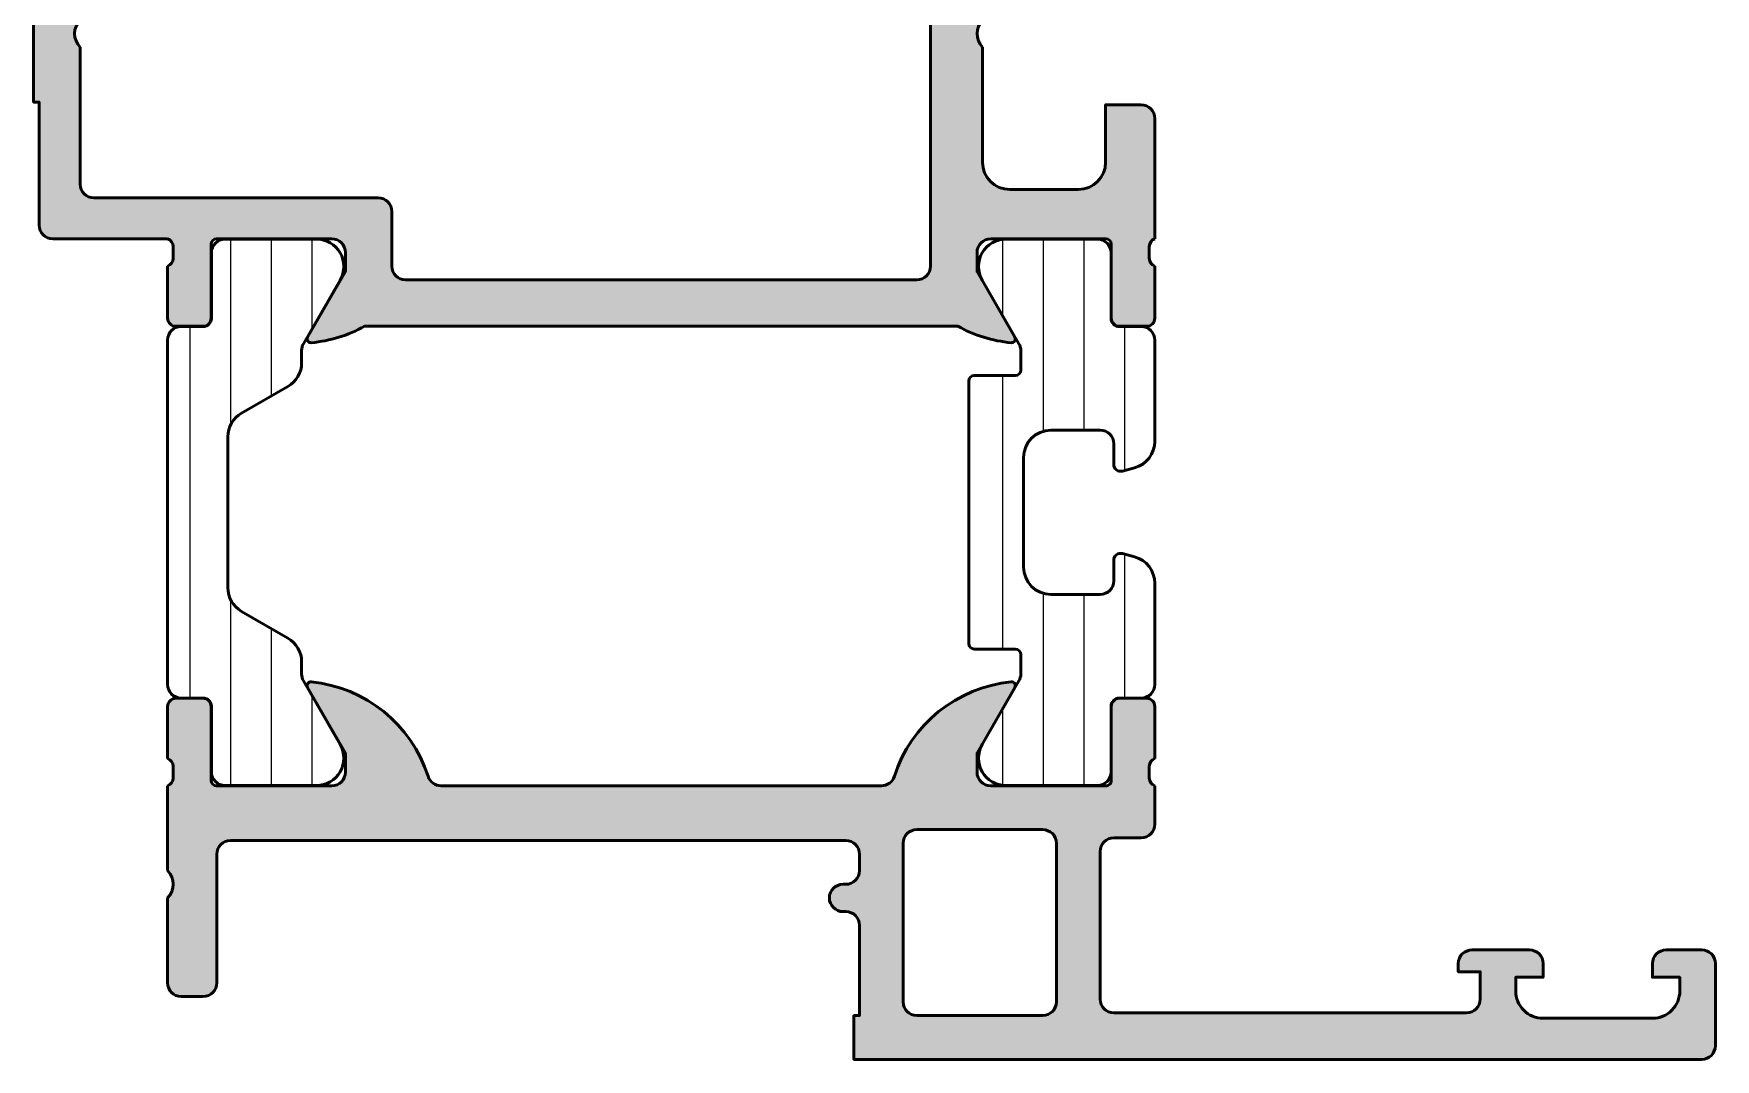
# Model space of a CAD drawing. Extents: x -29.5 to 32, y 0 to 75.
# Drawn here: x -29.5 to 32, y 0 to 37.5 of the extents above; entities that cross this region are included whole.
import ezdxf

# ---------------------------------------------------------------- set-up
doc = ezdxf.new("R2010")
doc.units = 0
for name, color, linetype, lineweight in [('0S-Alu contour', 7, 'Continuous', 50), ('0S-Alu hatch', 252, 'Continuous', 25), ('0S-Plastic contour', 254, 'Continuous', 50), ('0S-Plastic hatch', 253, 'Continuous', 25)]:
    doc.layers.add(name, color=color, linetype=linetype, lineweight=lineweight)
pattern_1 = [(90, (0, 0), (-1.4859, 0), [])]

# ---------------------------------------------------------------- blocks, each defined once
blk = doc.blocks.new('479980__D84203C2_9D74_4D41_885A_A0B6818175C4_')
at = {"layer": '0S-Alu hatch'}
h = blk.add_hatch(color=256, dxfattribs=at)
edge = h.paths.add_edge_path()
edge.add_ellipse((11, 44.50000000000001), major_axis=(-0.5, 0), ratio=1, start_angle=180, end_angle=269.9999999999992, ccw=False)
edge.add_line((11.50000000000001, 44.50000000000001), (11.50000000000001, 40.60000000000001))
edge.add_ellipse((11, 40.60000000000001), major_axis=(-0.5, 0), ratio=1, start_angle=90, end_angle=180, ccw=False)
edge.add_line((11, 40.1), (9.700000000000008, 40.1))
edge.add_line((9.700000000000008, 40.1), (9.700000000000008, 42.20000000000001))
edge.add_arc((8.700000000000003, 42.2), 1.000000000000007, 0, 89.99999999999959)
edge.add_line((8.700000000000008, 43.20000000000001), (6.200000000000009, 43.2))
edge.add_arc((6.20000000000002, 42.19999999999999), 1.00000000000001, 90.00000000000063, 180)
edge.add_line((5.200000000000009, 42.2), (5.200000000000009, 38.00000000000001))
edge.add_arc((5.725000000000004, 37.50000000000001), 0.7249999999999965, 136.3971810272961, 223.6028189727045)
edge.add_line((5.200000000000013, 37), (5.200000000000009, 32.80000000000001))
edge.add_arc((6.200000000000013, 32.80000000000001), 1.000000000000003, 180, 269.9999999999998)
edge.add_line((6.200000000000009, 31.80000000000001), (8.700000000000008, 31.80000000000001))
edge.add_arc((8.700000000000003, 32.80000000000001), 1.000000000000007, 270.0000000000004, 360)
edge.add_line((9.700000000000008, 32.80000000000001), (9.700000000000008, 34.90000000000001))
edge.add_line((9.700000000000008, 34.90000000000001), (11.00000000000001, 34.90000000000001))
edge.add_ellipse((11, 34.40000000000001), major_axis=(-0.5, 0), ratio=1, start_angle=180, end_angle=269.9999999999992, ccw=False)
edge.add_line((11.50000000000001, 34.40000000000001), (11.50000000000001, 30))
edge.add_arc((11.60000000000001, 29.71715728752539), 0.2999999999999932, 109.4712206344914, 180)
edge.add_line((11.30000000000001, 29.7171572875254), (11.3, 29.28284271247463))
edge.add_arc((11.60000000000002, 29.28284271247464), 0.3000000000000185, 180, 250.5287793655073)
edge.add_line((11.50000000000001, 29.00000000000001), (11.50000000000001, 27.10000000000004))
edge.add_ellipse((11.19999999999996, 27.10000000000004), major_axis=(-0.3000000000000398, 0), ratio=1, start_angle=90.00000000000142, end_angle=180, ccw=False)
edge.add_line((11.19999999999997, 26.80000000000001), (10.21000000000005, 26.80000000000001))
edge.add_ellipse((10.21000000000005, 27.10000000000004), major_axis=(-0.3000000000000398, 0), ratio=1, start_angle=0, end_angle=90, ccw=False)
edge.add_line((9.91000000000001, 27.10000000000004), (9.91000000000001, 29.8))
edge.add_arc((9.710000000000015, 29.80000000000001), 0.1999999999999957, 0, 90)
edge.add_line((9.710000000000015, 30.00000000000001), (5.500000000000007, 30.00000000000001))
edge.add_arc((5.500000000000003, 29.50000000000001), 0.4999999999999929, 89.99999999999959, 180)
edge.add_line((5.00000000000001, 29.50000000000001), (5.000000000000007, 28.80000000000001))
edge.add_line((5.000000000000007, 28.80000000000001), (6.381495457622371, 26.40717967697245))
edge.add_ellipse((6.261880215351709, 26.33811978464831), major_axis=(-0.1381197846482973, 0), ratio=1, start_angle=84.67141356133249, end_angle=209.9999999999997, ccw=False)
edge.add_ellipse((6.713390245858214, 31.17898932645382), major_axis=(-4.999999999999996, 0), ratio=1, start_angle=61.1395438069938, end_angle=84.6714135613322, ccw=False)
edge.add_line((4.300000000000014, 26.8), (-17.39999999999998, 26.79999999999999))
edge.add_ellipse((-19.81339024585817, 31.17898932645382), major_axis=(-4.999999999999998, 0), ratio=1, start_angle=95.32858643866751, end_angle=118.860456193006, ccw=False)
edge.add_ellipse((-19.36188021535169, 26.3381197846483), major_axis=(-0.1381197846482978, 0), ratio=1, start_angle=-29.999999999999716, end_angle=95.32858643866791, ccw=False)
edge.add_line((-19.48149545762235, 26.40717967697245), (-18.09999999999998, 28.80000000000001))
edge.add_line((-18.09999999999998, 28.80000000000001), (-18.09999999999998, 29.50000000000001))
edge.add_arc((-18.59999999999999, 29.50000000000001), 0.5000000000000027, 0, 90)
edge.add_line((-18.59999999999999, 30.00000000000001), (-22.80999999999999, 30.00000000000001))
edge.add_arc((-22.80999999999998, 29.8), 0.2000000000000028, 90.00000000000205, 180)
edge.add_line((-23.00999999999998, 29.8), (-23.00999999999999, 27.10000000000004))
edge.add_ellipse((-23.31000000000003, 27.10000000000004), major_axis=(-0.3000000000000398, 0), ratio=1, start_angle=90, end_angle=180, ccw=False)
edge.add_line((-23.31000000000003, 26.80000000000001), (-24.29999999999995, 26.80000000000001))
edge.add_ellipse((-24.29999999999995, 27.10000000000004), major_axis=(-0.3000000000000398, 0), ratio=1, start_angle=0, end_angle=90, ccw=False)
edge.add_line((-24.59999999999999, 27.10000000000004), (-24.59999999999999, 29))
edge.add_arc((-24.69999999999999, 29.28284271247462), 0.2999999999999998, 289.471220634491, 360)
edge.add_line((-24.39999999999999, 29.28284271247462), (-24.39999999999999, 29.71715728752538))
edge.add_arc((-24.7, 29.71715728752537), 0.3000000000000069, 0, 70.52877936550946)
edge.add_line((-24.59999999999999, 30), (-28.79999999999999, 30))
edge.add_ellipse((-28.8, 30.5), major_axis=(-0.5, 0), ratio=1, start_angle=0, end_angle=90.0000000000008, ccw=False)
edge.add_line((-29.3, 30.5), (-29.29999999999999, 35))
edge.add_line((-29.29999999999999, 35), (-29.49999999999999, 35))
edge.add_line((-29.49999999999999, 35), (-29.49999999999999, 40))
edge.add_line((-29.49999999999999, 40), (-29.29999999999999, 40))
edge.add_line((-29.29999999999999, 40), (-29.29999999999999, 44.5))
edge.add_ellipse((-28.79999999999999, 44.5), major_axis=(-0.5, 0), ratio=1, start_angle=270, end_angle=360, ccw=False)
edge.add_line((-28.79999999999999, 45), (-24.59999999999999, 45))
edge.add_arc((-24.69999999999999, 45.28284271247462), 0.2999999999999999, 289.471220634491, 360)
edge.add_line((-24.39999999999999, 45.28284271247462), (-24.39999999999999, 45.71715728752538))
edge.add_arc((-24.69999999999999, 45.71715728752538), 0.3000000000000024, 0, 70.52877936550902)
edge.add_line((-24.59999999999999, 46), (-24.59999999999999, 47.89999999999996))
edge.add_ellipse((-24.29999999999995, 47.89999999999996), major_axis=(-0.3000000000000416, 0), ratio=1, start_angle=270, end_angle=360, ccw=False)
edge.add_line((-24.29999999999995, 48.2), (-23.31000000000003, 48.2))
edge.add_ellipse((-23.31000000000003, 47.89999999999996), major_axis=(-0.3000000000000362, 0), ratio=1, start_angle=180, end_angle=270, ccw=False)
edge.add_line((-23.00999999999999, 47.89999999999996), (-23.00999999999999, 45.2))
edge.add_arc((-22.80999999999999, 45.2), 0.199999999999998, 180, 270)
edge.add_line((-22.80999999999999, 45), (-18.59999999999999, 45))
edge.add_arc((-18.59999999999999, 45.49999999999999), 0.5, 270, 360)
edge.add_line((-18.09999999999998, 45.49999999999999), (-18.09999999999998, 46.2))
edge.add_line((-18.09999999999998, 46.2), (-19.48149545762236, 48.59282032302755))
edge.add_ellipse((-19.36188021535169, 48.6618802153517), major_axis=(-0.1381197846482984, 0), ratio=1, start_angle=-95.3285864386674, end_angle=29.999999999999773, ccw=False)
edge.add_ellipse((-19.81339024585821, 43.82101067354618), major_axis=(-5.000000000000002, 0), ratio=1, start_angle=241.13954380699352, end_angle=264.6714135613321, ccw=False)
edge.add_line((-17.39999999999998, 48.2), (-0.1999999999999886, 48.2))
edge.add_ellipse((2.213390245858242, 43.82101067354621), major_axis=(-4.999999999999987, 0), ratio=1, start_angle=275.32858643866814, end_angle=298.8604561930067, ccw=False)
edge.add_ellipse((1.761880215351709, 48.66188021535171), major_axis=(-0.1381197846482978, 0), ratio=1, start_angle=150.0000000000004, end_angle=275.3285864386676, ccw=False)
edge.add_line((1.881495457622371, 48.59282032302756), (0.5000000000000071, 46.2))
edge.add_line((0.5000000000000071, 46.2), (0.5000000000000142, 45.5))
edge.add_arc((1.000000000000003, 45.49999999999999), 0.4999999999999894, 180, 270.0000000000004)
edge.add_line((1.000000000000007, 45), (5.210000000000007, 45.00000000000001))
edge.add_arc((5.210000000000004, 45.20000000000002), 0.1999999999999993, 270.000000000001, 360)
edge.add_line((5.410000000000003, 45.20000000000001), (5.410000000000003, 47.89999999999997))
edge.add_ellipse((5.710000000000043, 47.89999999999996), major_axis=(-0.3000000000000398, 0), ratio=1, start_angle=269.99999999999727, end_angle=360, ccw=False)
edge.add_line((5.710000000000057, 48.2), (6.699999999999967, 48.20000000000001))
edge.add_ellipse((6.699999999999967, 47.89999999999997), major_axis=(-0.3000000000000398, 0), ratio=1, start_angle=180, end_angle=270, ccw=False)
edge.add_line((7.000000000000007, 47.89999999999997), (7.000000000000007, 46.00000000000001))
edge.add_arc((7.100000000000001, 45.71715728752539), 0.2999999999999976, 109.4712206344897, 180)
edge.add_line((6.8, 45.71715728752539), (6.800000000000004, 45.28284271247463))
edge.add_arc((7.100000000000001, 45.28284271247462), 0.2999999999999971, 180, 250.5287793655103)
edge.add_line((7.000000000000007, 45), (11.00000000000001, 45))
edge = h.paths.add_edge_path()
edge.add_arc((-1.699999999999995, 46), 0.5, 0, 89.9999999999992)
edge.add_line((-1.699999999999988, 46.5), (-15.89999999999998, 46.5))
edge.add_arc((-15.89999999999998, 46), 0.5000000000000018, 90, 180)
edge.add_line((-16.39999999999998, 46), (-16.39999999999998, 44))
edge.add_ellipse((-16.89999999999998, 44), major_axis=(-0.5000000000000036, 0), ratio=1, start_angle=90, end_angle=180, ccw=False)
edge.add_line((-16.89999999999998, 43.5), (-27.29999999999999, 43.5))
edge.add_arc((-27.29999999999999, 43), 0.5, 90, 180)
edge.add_line((-27.79999999999999, 43), (-27.79999999999999, 38))
edge.add_arc((-27.27499999999999, 37.5), 0.7249999999999986, 136.3971810272962, 223.6028189727037)
edge.add_line((-27.79999999999999, 37), (-27.79999999999999, 32))
edge.add_arc((-27.29999999999999, 32), 0.5, 180, 269.9999999999992)
edge.add_line((-27.3, 31.5), (-16.89999999999999, 31.5))
edge.add_ellipse((-16.89999999999999, 31), major_axis=(-0.5000000000000071, 0), ratio=1, start_angle=180, end_angle=270, ccw=False)
edge.add_line((-16.39999999999999, 31), (-16.39999999999998, 29))
edge.add_arc((-15.89999999999998, 29), 0.5, 180, 269.9999999999992)
edge.add_line((-15.89999999999999, 28.5), (2.800000000000011, 28.5))
edge.add_arc((2.800000000000004, 29), 0.5, 270.0000000000008, 360)
edge.add_line((3.300000000000004, 29), (3.3, 43))
edge.add_arc((2.800000000000004, 43), 0.4999999999999965, 0, 89.9999999999992)
edge.add_line((2.800000000000011, 43.5), (-0.6999999999999958, 43.5))
edge.add_ellipse((-0.6999999999999958, 44), major_axis=(-0.5, 0), ratio=1, start_angle=0, end_angle=90, ccw=False)
edge.add_line((-1.199999999999995, 44), (-1.199999999999995, 46))
at = {"layer": '0S-Alu contour', "color": 7}
for points in [[(-18.09999999999998, 45.49999999999999), (-18.09999999999998, 46.2), (-19.48149545762236, 48.59282032302755)], [(1.881495457622371, 48.59282032302756), (0.5000000000000071, 46.2), (0.5000000000000142, 45.5)], [(-24.29999999999995, 48.2), (-23.31000000000003, 48.2)], [(-17.39999999999998, 48.2), (-0.1999999999999886, 48.2)], [(5.710000000000057, 48.2), (6.699999999999967, 48.20000000000001)], [(-24.59999999999999, 46), (-24.59999999999999, 47.89999999999996)], [(-23.00999999999999, 47.89999999999996), (-23.00999999999999, 45.2)], [(5.410000000000003, 45.20000000000001), (5.410000000000003, 47.89999999999997)], [(7.000000000000007, 47.89999999999997), (7.000000000000007, 46.00000000000001)], [(-1.699999999999988, 46.5), (-15.89999999999998, 46.5)], [(-24.39999999999999, 45.28284271247462), (-24.39999999999999, 45.71715728752538)], [(-16.39999999999998, 46), (-16.39999999999998, 44)], [(-1.199999999999995, 44), (-1.199999999999995, 46)], [(6.8, 45.71715728752539), (6.800000000000004, 45.28284271247463)], [(-28.79999999999999, 45), (-24.59999999999999, 45)], [(-22.80999999999999, 45), (-18.59999999999999, 45)], [(1.000000000000007, 45), (5.210000000000007, 45.00000000000001)], [(7.000000000000007, 45), (11.00000000000001, 45)], [(-29.3, 30.5), (-29.29999999999999, 35), (-29.49999999999999, 35), (-29.49999999999999, 40), (-29.29999999999999, 40), (-29.29999999999999, 44.5)], [(11.50000000000001, 44.50000000000001), (11.50000000000001, 40.60000000000001)], [(-16.89999999999998, 43.5), (-27.29999999999999, 43.5)], [(2.800000000000011, 43.5), (-0.6999999999999958, 43.5)], [(8.700000000000008, 43.20000000000001), (6.200000000000009, 43.2)], [(-27.79999999999999, 43), (-27.79999999999999, 38)], [(3.300000000000004, 29), (3.3, 43)], [(5.200000000000009, 42.2), (5.200000000000009, 38.00000000000001)], [(11, 40.1), (9.700000000000008, 40.1), (9.700000000000008, 42.20000000000001)], [(-27.79999999999999, 37), (-27.79999999999999, 32)], [(5.200000000000013, 37), (5.200000000000009, 32.80000000000001)], [(9.700000000000008, 32.80000000000001), (9.700000000000008, 34.90000000000001), (11.00000000000001, 34.90000000000001)], [(11.50000000000001, 34.40000000000001), (11.50000000000001, 30)], [(-27.3, 31.5), (-16.89999999999999, 31.5)], [(6.200000000000009, 31.80000000000001), (8.700000000000008, 31.80000000000001)], [(-16.39999999999999, 31), (-16.39999999999998, 29)], [(-24.59999999999999, 30), (-28.79999999999999, 30)], [(-24.39999999999999, 29.28284271247462), (-24.39999999999999, 29.71715728752538)], [(-23.00999999999998, 29.8), (-23.00999999999999, 27.10000000000004)], [(-18.59999999999999, 30.00000000000001), (-22.80999999999999, 30.00000000000001)], [(9.710000000000015, 30.00000000000001), (5.500000000000007, 30.00000000000001)], [(9.91000000000001, 27.10000000000004), (9.91000000000001, 29.8)], [(11.30000000000001, 29.7171572875254), (11.3, 29.28284271247463)], [(-24.59999999999999, 27.10000000000004), (-24.59999999999999, 29)], [(-19.48149545762235, 26.40717967697245), (-18.09999999999998, 28.80000000000001), (-18.09999999999998, 29.50000000000001)], [(5.00000000000001, 29.50000000000001), (5.000000000000007, 28.80000000000001), (6.381495457622371, 26.40717967697245)], [(11.50000000000001, 29.00000000000001), (11.50000000000001, 27.10000000000004)], [(-15.89999999999999, 28.5), (2.800000000000011, 28.5)], [(-23.31000000000003, 26.80000000000001), (-24.29999999999995, 26.80000000000001)], [(4.300000000000014, 26.8), (-17.39999999999998, 26.79999999999999)], [(11.19999999999997, 26.80000000000001), (10.21000000000005, 26.80000000000001)]]:
    blk.add_lwpolyline(points, dxfattribs=at)
at = {"layer": '0S-Alu contour', "color": 7, "extrusion": (0, 0, -1)}
for centre, radius, start, end in [((19.36188021535169, 48.6618802153517), 0.1381197846482984, 330.0000000000003, 95.32858643866736), ((19.81339024585821, 43.82101067354618), 5.000000000000003, 95.32858643866793, 118.8604561930065), ((-2.213390245858242, 43.82101067354621), 4.999999999999987, 61.13954380699329, 84.67141356133187), ((-1.761880215351709, 48.66188021535171), 0.1381197846482978, 84.67141356133236, 209.9999999999997), ((24.29999999999995, 47.89999999999996), 0.3000000000000416, 0, 90), ((23.31000000000003, 47.89999999999996), 0.3000000000000362, 90, 180), ((-5.710000000000043, 47.89999999999996), 0.3000000000000398, 0, 90.00000000000273), ((-6.699999999999967, 47.89999999999997), 0.3000000000000398, 90, 180), ((28.79999999999999, 44.5), 0.5, 0, 90), ((-11, 44.50000000000001), 0.5, 90.00000000000081, 180), ((16.89999999999998, 44), 0.5000000000000036, 180, 270), ((0.6999999999999958, 44), 0.5, 270, 0), ((-11, 40.60000000000001), 0.5, 180, 270), ((-11, 34.40000000000001), 0.5, 90.00000000000081, 180), ((16.89999999999999, 31), 0.5000000000000071, 90, 180), ((28.8, 30.5), 0.5, 269.9999999999992, 0), ((24.29999999999995, 27.10000000000004), 0.3000000000000398, 270, 0), ((23.31000000000003, 27.10000000000004), 0.3000000000000398, 180, 270), ((-10.21000000000005, 27.10000000000004), 0.3000000000000398, 270, 0), ((-11.19999999999996, 27.10000000000004), 0.3000000000000398, 180, 269.9999999999986), ((19.81339024585817, 31.17898932645382), 4.999999999999998, 241.139543806994, 264.6714135613325), ((-6.713390245858214, 31.17898932645382), 4.999999999999996, 275.3285864386678, 298.8604561930062), ((19.36188021535169, 26.3381197846483), 0.1381197846482978, 264.6714135613321, 29.9999999999997), ((-6.261880215351709, 26.33811978464831), 0.1381197846482973, 150.0000000000003, 275.3285864386676)]:
    blk.add_arc(centre, radius, start, end, dxfattribs=at)
at = {"layer": '0S-Alu contour', "color": 7}
for centre, radius, start, end in [((-15.89999999999998, 46), 0.5000000000000018, 90, 180), ((-1.699999999999995, 46), 0.5, 0, 89.9999999999992), ((-24.69999999999999, 45.71715728752538), 0.3000000000000024, 0, 70.52877936550902), ((7.100000000000001, 45.71715728752539), 0.2999999999999976, 109.4712206344897, 180), ((-24.69999999999999, 45.28284271247462), 0.2999999999999999, 289.471220634491, 0), ((-22.80999999999999, 45.2), 0.199999999999998, 180, 270), ((-18.59999999999999, 45.49999999999999), 0.5, 270, 0), ((1.000000000000003, 45.49999999999999), 0.4999999999999894, 180, 270.0000000000004), ((5.210000000000004, 45.20000000000002), 0.1999999999999993, 270.000000000001, 0), ((7.100000000000001, 45.28284271247462), 0.2999999999999971, 180, 250.5287793655103), ((-27.29999999999999, 43), 0.5, 90, 180), ((2.800000000000004, 43), 0.4999999999999965, 0, 89.9999999999992), ((6.20000000000002, 42.19999999999999), 1.00000000000001, 90.00000000000063, 180), ((8.700000000000003, 42.2), 1.000000000000007, 0, 89.99999999999959), ((-27.27499999999999, 37.5), 0.7249999999999986, 136.3971810272962, 223.6028189727037), ((5.725000000000004, 37.50000000000001), 0.7249999999999965, 136.3971810272961, 223.6028189727045), ((6.200000000000013, 32.80000000000001), 1.000000000000003, 180, 269.9999999999998), ((8.700000000000003, 32.80000000000001), 1.000000000000007, 270.0000000000004, 0), ((-27.29999999999999, 32), 0.5, 180, 269.9999999999992), ((-24.7, 29.71715728752537), 0.3000000000000069, 0, 70.52877936550946), ((-22.80999999999998, 29.8), 0.2000000000000028, 90.00000000000205, 180), ((-18.59999999999999, 29.50000000000001), 0.5000000000000027, 0, 90), ((5.500000000000003, 29.50000000000001), 0.4999999999999929, 89.99999999999959, 180), ((9.710000000000015, 29.80000000000001), 0.1999999999999957, 0, 90), ((11.60000000000001, 29.71715728752539), 0.2999999999999932, 109.4712206344914, 180), ((-24.69999999999999, 29.28284271247462), 0.2999999999999998, 289.471220634491, 0), ((-15.89999999999998, 29), 0.5, 180, 269.9999999999992), ((2.800000000000004, 29), 0.5, 270.0000000000008, 0), ((11.60000000000002, 29.28284271247464), 0.3000000000000185, 180, 250.5287793655073)]:
    blk.add_arc(centre, radius, start, end, dxfattribs=at)
blk = doc.blocks.new('479950__B6249E4D_54F7_4B8B_A374_6568340BD413_')
at = {"layer": '0S-Alu hatch'}
h = blk.add_hatch(color=256, dxfattribs=at)
edge = h.paths.add_edge_path()
edge.add_ellipse((0.200000000000017, 6.900000000000005), major_axis=(-0.5000000000000036, 0), ratio=1, start_angle=90, end_angle=180, ccw=False)
edge.add_line((0.200000000000017, 6.400000000000005), (0.1000000000000121, 6.400000000000005))
edge.add_arc((0.1000000000000121, 5.900000000000005), 0.5, 90, 270)
edge.add_line((0.1000000000000121, 5.400000000000005), (0.200000000000017, 5.400000000000005))
edge.add_ellipse((0.200000000000017, 4.900000000000005), major_axis=(-0.5, 0), ratio=1, start_angle=180, end_angle=270, ccw=False)
edge.add_line((0.700000000000017, 4.900000000000005), (0.7000000000000135, 1.600000000000008))
edge.add_line((0.7000000000000135, 1.600000000000008), (0.5000000000000142, 1.600000000000008))
edge.add_line((0.5000000000000142, 1.600000000000008), (0.5000000000000142, 1.42e-14))
edge.add_line((0.5000000000000142, 1.42e-14), (31.50000000000002, 1.42e-14))
edge.add_arc((31.50000000000002, 0.5000000000000142), 0.5, 270.0000000000008, 360)
edge.add_line((32.00000000000001, 0.5), (32.00000000000001, 3.500000000000014))
edge.add_arc((31.50000000000002, 3.500000000000014), 0.5, 0, 90)
edge.add_line((31.50000000000002, 4.000000000000014), (30.20000000000002, 4.000000000000014))
edge.add_arc((30.20000000000002, 3.500000000000014), 0.5, 90, 180)
edge.add_line((29.70000000000002, 3.500000000000014), (29.70000000000002, 3.000000000000014))
edge.add_line((29.70000000000002, 3.000000000000014), (30.70000000000002, 3.000000000000014))
edge.add_line((30.70000000000002, 3.000000000000014), (30.70000000000002, 2.500000000000014))
edge.add_ellipse((29.70000000000002, 2.5), major_axis=(-0.9999999999999928, 0), ratio=1, start_angle=89.9999999999996, end_angle=180, ccw=False)
edge.add_line((29.70000000000002, 1.5), (25.70000000000002, 1.500000000000014))
edge.add_ellipse((25.70000000000001, 2.5), major_axis=(-0.9999999999999857, 0), ratio=1, start_angle=0, end_angle=90.0000000000004, ccw=False)
edge.add_line((24.70000000000002, 2.5), (24.70000000000002, 3.000000000000014))
edge.add_line((24.70000000000002, 3.000000000000014), (25.70000000000002, 3.000000000000014))
edge.add_line((25.70000000000002, 3.000000000000014), (25.70000000000002, 3.500000000000014))
edge.add_arc((25.20000000000002, 3.500000000000014), 0.5, 0, 90)
edge.add_line((25.20000000000002, 4.000000000000014), (23.10000000000002, 4.000000000000014))
edge.add_arc((23.10000000000002, 3.500000000000014), 0.5, 90, 180)
edge.add_line((22.60000000000002, 3.500000000000014), (22.60000000000002, 3.200000000000017))
edge.add_line((22.60000000000002, 3.200000000000017), (23.40000000000002, 3.200000000000017))
edge.add_line((23.40000000000002, 3.200000000000017), (23.40000000000001, 2.200000000000017))
edge.add_ellipse((22.90000000000002, 2.200000000000002), major_axis=(-0.4999999999999929, 0), ratio=1, start_angle=90, end_angle=180, ccw=False)
edge.add_line((22.90000000000002, 1.700000000000017), (10, 1.700000000000017))
edge.add_ellipse((10.00000000000003, 2.200000000000031), major_axis=(-0.5000000000000142, 0), ratio=1, start_angle=0, end_angle=89.9999999999975, ccw=False)
edge.add_line((9.500000000000014, 2.200000000000017), (9.500000000000014, 7.600000000000008))
edge.add_ellipse((9.999999999999991, 7.600000000000036), major_axis=(-0.4999999999999787, 0), ratio=1, start_angle=269.9999999999984, end_angle=360, ccw=False)
edge.add_line((10, 8.100000000000023), (11.00000000000001, 8.100000000000009))
edge.add_arc((11.00000000000001, 8.600000000000009), 0.5, 270, 360)
edge.add_line((11.50000000000001, 8.600000000000009), (11.50000000000001, 10.00000000000001))
edge.add_ellipse((11.60000000000001, 10.28284271247463), major_axis=(-0.2999999999999976, 0), ratio=1, start_angle=0, end_angle=70.52877936551027, ccw=False)
edge.add_line((11.30000000000001, 10.28284271247463), (11.30000000000001, 10.71715728752539))
edge.add_ellipse((11.60000000000002, 10.71715728752539), major_axis=(-0.3000000000000114, 0), ratio=1, start_angle=289.47122063449183, end_angle=360, ccw=False)
edge.add_line((11.50000000000001, 11.00000000000002), (11.50000000000001, 12.89999999999997))
edge.add_arc((11.19999999999997, 12.89999999999998), 0.3000000000000398, 0, 90)
edge.add_line((11.19999999999997, 13.20000000000002), (10.21000000000005, 13.20000000000002))
edge.add_arc((10.21000000000005, 12.89999999999998), 0.3000000000000398, 90, 180)
edge.add_line((9.91000000000001, 12.89999999999998), (9.91000000000001, 10.20000000000002))
edge.add_ellipse((9.710000000000015, 10.20000000000002), major_axis=(-0.1999999999999957, 0), ratio=1, start_angle=89.9999999999979, end_angle=180, ccw=False)
edge.add_line((9.710000000000006, 10.00000000000003), (5.500000000000014, 10.00000000000001))
edge.add_ellipse((5.500000000000014, 10.50000000000001), major_axis=(-0.5, 0), ratio=1, start_angle=0, end_angle=90, ccw=False)
edge.add_line((5.000000000000014, 10.50000000000001), (5.000000000000017, 11.20000000000001))
edge.add_line((5.000000000000017, 11.20000000000001), (6.381495457622378, 13.59282032302757))
edge.add_arc((6.261880215351716, 13.66188021535171), 0.1381197846482973, 330.0000000000003, 455.6225775507936)
edge.add_arc((6.73822324117382, 8.823391138152203), 5.000000000000007, 95.62257755079357, 162.2515836439299)
edge.add_ellipse((1.500000000000014, 10.5), major_axis=(-0.4999999999999917, 0), ratio=1, start_angle=90, end_angle=162.2515836439312, ccw=False)
edge.add_line((1.500000000000014, 10), (-14.59999999999998, 10))
edge.add_ellipse((-14.59999999999998, 10.5), major_axis=(-0.5, 0), ratio=1, start_angle=17.748416356070095, end_angle=90, ccw=False)
edge.add_arc((-19.83822324117379, 8.823391138152203), 5.000000000000001, 17.74841635606995, 84.37742244920646)
edge.add_arc((-19.36188021535169, 13.66188021535171), 0.1381197846482951, 84.37742244920489, 210.0000000000037)
edge.add_line((-19.48149545762235, 13.59282032302756), (-18.09999999999999, 11.2))
edge.add_line((-18.09999999999999, 11.2), (-18.09999999999999, 10.5))
edge.add_ellipse((-18.59999999999999, 10.5), major_axis=(-0.4999999999999947, 0), ratio=1, start_angle=90, end_angle=180, ccw=False)
edge.add_line((-18.59999999999999, 10), (-22.80999999999997, 10.00000000000001))
edge.add_ellipse((-22.80999999999997, 10.2), major_axis=(-0.1999999999999886, 0), ratio=1, start_angle=0, end_angle=90, ccw=False)
edge.add_line((-23.00999999999996, 10.2), (-23.00999999999996, 12.89999999999997))
edge.add_arc((-23.31000000000001, 12.89999999999996), 0.3000000000000433, 0, 90.00000000000136)
edge.add_line((-23.31000000000002, 13.2), (-24.29999999999993, 13.20000000000001))
edge.add_arc((-24.29999999999993, 12.89999999999996), 0.3000000000000398, 89.99999999999864, 180)
edge.add_line((-24.59999999999997, 12.89999999999996), (-24.59999999999995, 11.00000000000002))
edge.add_ellipse((-24.7, 10.71715728752541), major_axis=(-0.3000000000000075, 0), ratio=1, start_angle=180, end_angle=250.5287793655009, ccw=False)
edge.add_line((-24.39999999999999, 10.71715728752541), (-24.39999999999998, 10.28284271247463))
edge.add_ellipse((-24.70000000000001, 10.28284271247463), major_axis=(-0.3000000000000189, 0), ratio=1, start_angle=109.47122063449271, end_angle=180, ccw=False)
edge.add_line((-24.59999999999999, 10), (-24.59999999999999, 6.900000000000005))
edge.add_ellipse((-25.12499999999999, 6.400000000000005), major_axis=(-0.7250000000000038, 0), ratio=1, start_angle=136.3971810272964, end_angle=223.6028189727038, ccw=False)
edge.add_line((-24.59999999999999, 5.900000000000005), (-24.59999999999999, 2.800000000000011))
edge.add_arc((-24.1, 2.800000000000011), 0.5, 180, 270)
edge.add_line((-24.1, 2.300000000000011), (-23.3, 2.300000000000011))
edge.add_arc((-23.3, 2.800000000000011), 0.5, 270, 360)
edge.add_line((-22.8, 2.800000000000011), (-22.8, 7.5))
edge.add_ellipse((-22.3, 7.5), major_axis=(-0.4999999999999947, 0), ratio=1, start_angle=270, end_angle=360, ccw=False)
edge.add_line((-22.3, 8), (0.200000000000017, 8))
edge.add_ellipse((0.200000000000017, 7.5), major_axis=(-0.5, 0), ratio=1, start_angle=180, end_angle=270, ccw=False)
edge.add_line((0.700000000000017, 7.5), (0.7000000000000206, 6.900000000000005))
edge = h.paths.add_edge_path()
edge.add_ellipse((2.800000000000014, 7.900000000000005), major_axis=(-0.5, 0), ratio=1, start_angle=270, end_angle=360, ccw=False)
edge.add_line((2.800000000000014, 8.400000000000006), (7.400000000000005, 8.400000000000006))
edge.add_ellipse((7.400000000000005, 7.900000000000005), major_axis=(-0.5, 0), ratio=1, start_angle=180, end_angle=270, ccw=False)
edge.add_line((7.900000000000005, 7.900000000000005), (7.900000000000005, 2.100000000000008))
edge.add_ellipse((7.400000000000005, 2.100000000000008), major_axis=(-0.5, 0), ratio=1, start_angle=90, end_angle=180, ccw=False)
edge.add_line((7.400000000000005, 1.600000000000008), (2.800000000000014, 1.600000000000008))
edge.add_ellipse((2.800000000000014, 2.100000000000008), major_axis=(-0.5, 0), ratio=1, start_angle=0, end_angle=90, ccw=False)
edge.add_line((2.300000000000014, 2.100000000000008), (2.300000000000014, 7.900000000000005))
at = {"layer": '0S-Alu contour', "color": 7}
for points in [[(-19.48149545762235, 13.59282032302756), (-18.09999999999999, 11.2), (-18.09999999999999, 10.5)], [(5.000000000000014, 10.50000000000001), (5.000000000000017, 11.20000000000001), (6.381495457622378, 13.59282032302757)], [(-23.31000000000002, 13.2), (-24.29999999999993, 13.20000000000001)], [(11.19999999999997, 13.20000000000002), (10.21000000000005, 13.20000000000002)], [(-24.59999999999997, 12.89999999999996), (-24.59999999999995, 11.00000000000002)], [(-23.00999999999996, 10.2), (-23.00999999999996, 12.89999999999997)], [(9.91000000000001, 12.89999999999998), (9.91000000000001, 10.20000000000002)], [(11.50000000000001, 11.00000000000002), (11.50000000000001, 12.89999999999997)], [(-24.39999999999999, 10.71715728752541), (-24.39999999999998, 10.28284271247463)], [(11.30000000000001, 10.28284271247463), (11.30000000000001, 10.71715728752539)], [(-24.59999999999999, 10), (-24.59999999999999, 6.900000000000005)], [(-18.59999999999999, 10), (-22.80999999999997, 10.00000000000001)], [(1.500000000000014, 10), (-14.59999999999998, 10)], [(9.710000000000006, 10.00000000000003), (5.500000000000014, 10.00000000000001)], [(11.50000000000001, 8.600000000000009), (11.50000000000001, 10.00000000000001)], [(-22.3, 8), (0.200000000000017, 8)], [(2.800000000000014, 8.400000000000006), (7.400000000000005, 8.400000000000006)], [(10, 8.100000000000023), (11.00000000000001, 8.100000000000009)], [(-22.8, 2.800000000000011), (-22.8, 7.5)], [(0.700000000000017, 7.5), (0.7000000000000206, 6.900000000000005)], [(2.300000000000014, 2.100000000000008), (2.300000000000014, 7.900000000000005)], [(7.900000000000005, 7.900000000000005), (7.900000000000005, 2.100000000000008)], [(9.500000000000014, 2.200000000000017), (9.500000000000014, 7.600000000000008)], [(0.200000000000017, 6.400000000000005), (0.1000000000000121, 6.400000000000005)], [(-24.59999999999999, 5.900000000000005), (-24.59999999999999, 2.800000000000011)], [(0.1000000000000121, 5.400000000000005), (0.200000000000017, 5.400000000000005)], [(0.700000000000017, 4.900000000000005), (0.7000000000000135, 1.600000000000008), (0.5000000000000142, 1.600000000000008), (0.5000000000000142, 1.42e-14), (31.50000000000002, 1.42e-14)], [(25.20000000000002, 4.000000000000014), (23.10000000000002, 4.000000000000014)], [(31.50000000000002, 4.000000000000014), (30.20000000000002, 4.000000000000014)], [(22.60000000000002, 3.500000000000014), (22.60000000000002, 3.200000000000017), (23.40000000000002, 3.200000000000017), (23.40000000000001, 2.200000000000017)], [(24.70000000000002, 2.5), (24.70000000000002, 3.000000000000014), (25.70000000000002, 3.000000000000014), (25.70000000000002, 3.500000000000014)], [(29.70000000000002, 3.500000000000014), (29.70000000000002, 3.000000000000014), (30.70000000000002, 3.000000000000014), (30.70000000000002, 2.500000000000014)], [(32.00000000000001, 0.5), (32.00000000000001, 3.500000000000014)], [(-24.1, 2.300000000000011), (-23.3, 2.300000000000011)], [(7.400000000000005, 1.600000000000008), (2.800000000000014, 1.600000000000008)], [(22.90000000000002, 1.700000000000017), (10, 1.700000000000017)], [(29.70000000000002, 1.5), (25.70000000000002, 1.500000000000014)]]:
    blk.add_lwpolyline(points, dxfattribs=at)
for centre, radius, start, end in [((-19.36188021535169, 13.66188021535171), 0.1381197846482951, 84.37742244920489, 210.0000000000037), ((-19.83822324117379, 8.823391138152203), 5.000000000000001, 17.74841635606995, 84.37742244920646), ((6.73822324117382, 8.823391138152203), 5.000000000000007, 95.62257755079357, 162.2515836439299), ((6.261880215351716, 13.66188021535171), 0.1381197846482973, 330.0000000000003, 95.62257755079366), ((-24.29999999999993, 12.89999999999996), 0.3000000000000398, 89.99999999999864, 180), ((-23.31000000000001, 12.89999999999996), 0.3000000000000433, 0, 90.00000000000136), ((10.21000000000005, 12.89999999999998), 0.3000000000000398, 90, 180), ((11.19999999999997, 12.89999999999998), 0.3000000000000398, 0, 90), ((11.00000000000001, 8.600000000000009), 0.5, 270, 0), ((0.1000000000000121, 5.900000000000005), 0.5, 90, 270), ((23.10000000000002, 3.500000000000014), 0.5, 90, 180), ((25.20000000000002, 3.500000000000014), 0.5, 0, 90), ((30.20000000000002, 3.500000000000014), 0.5, 90, 180), ((31.50000000000002, 3.500000000000014), 0.5, 0, 90), ((-24.1, 2.800000000000011), 0.5, 180, 270), ((-23.3, 2.800000000000011), 0.5, 270, 0), ((31.50000000000002, 0.5000000000000142), 0.5, 270.0000000000008, 0)]:
    blk.add_arc(centre, radius, start, end, dxfattribs=at)
at = {"layer": '0S-Alu contour', "color": 7, "extrusion": (0, 0, -1)}
for centre, radius, start, end in [((24.7, 10.71715728752541), 0.3000000000000075, 109.4712206344991, 180), ((18.59999999999999, 10.5), 0.4999999999999947, 180, 270), ((-5.500000000000014, 10.50000000000001), 0.5, 270, 0), ((-11.60000000000002, 10.71715728752539), 0.3000000000000114, 0, 70.5287793655082), ((24.70000000000001, 10.28284271247463), 0.3000000000000189, 180, 250.5287793655073), ((22.80999999999997, 10.2), 0.1999999999999886, 270, 0), ((14.59999999999998, 10.5), 0.5, 270, 342.2515836439299), ((-1.500000000000014, 10.5), 0.4999999999999917, 197.7484163560688, 270), ((-9.710000000000015, 10.20000000000002), 0.1999999999999957, 180, 270.0000000000021), ((-11.60000000000001, 10.28284271247463), 0.2999999999999976, 289.4712206344897, 0), ((22.3, 7.5), 0.4999999999999947, 0, 90), ((-0.200000000000017, 7.5), 0.5, 90, 180), ((-2.800000000000014, 7.900000000000005), 0.5, 0, 90), ((-7.400000000000005, 7.900000000000005), 0.5, 90, 180), ((-9.999999999999991, 7.600000000000036), 0.4999999999999787, 0, 90.0000000000016), ((25.12499999999999, 6.400000000000005), 0.7250000000000039, 136.3971810272962, 223.6028189727037), ((-0.200000000000017, 6.900000000000005), 0.5000000000000036, 180, 270), ((-0.200000000000017, 4.900000000000005), 0.5, 90, 180), ((-25.70000000000001, 2.5), 0.9999999999999857, 269.9999999999996, 0), ((-29.70000000000002, 2.5), 0.9999999999999928, 180, 270.0000000000004), ((-2.800000000000014, 2.100000000000008), 0.5, 270, 0), ((-7.400000000000005, 2.100000000000008), 0.5, 180, 270), ((-10.00000000000003, 2.200000000000031), 0.5000000000000142, 270.0000000000025, 0), ((-22.90000000000002, 2.200000000000002), 0.4999999999999929, 180, 270)]:
    blk.add_arc(centre, radius, start, end, dxfattribs=at)
blk = doc.blocks.new('278161__258FEB10_651D_40D9_9019_54D1D87AB335___304807FB_776B_4462_995E_8D6E2FDF5138_')
at = {"layer": '0S-Plastic hatch'}
h = blk.add_hatch(dxfattribs=at)
h.set_pattern_fill('ANSI31', color=256, scale=0.4680000000000001, angle=45, style=0)
h.set_pattern_definition(pattern_1)
edge = h.paths.add_edge_path()
edge.add_arc((7.700000000000017, 22.00000000000001), 1, 90, 180)
edge.add_line((6.700000000000017, 22.00000000000002), (6.700000000000009, 18.00000000000002))
edge.add_arc((7.700000000000009, 18.00000000000001), 1, 180, 270)
edge.add_line((7.700000000000009, 17.00000000000001), (9.500000000000014, 17.00000000000001))
edge.add_arc((9.500000000000014, 17.50000000000001), 0.5, 270, 360)
edge.add_line((10.00000000000001, 17.50000000000001), (10.00000000000001, 18.25000000000001))
edge.add_ellipse((10.25000000000001, 18.25000000000001), major_axis=(-0.25, 0), ratio=1, start_angle=255.0000000000004, end_angle=360, ccw=False)
edge.add_line((10.31470476127564, 18.49148145657228), (10.75881904510253, 18.37248139287374))
edge.add_ellipse((10.50000000000002, 17.40655556658467), major_axis=(-0.9999999999999957, 0), ratio=1, start_angle=180, end_angle=255.0000000000004, ccw=False)
edge.add_line((11.50000000000001, 17.40655556658467), (11.50000000000001, 13.71000000000001))
edge.add_ellipse((11.00000000000001, 13.71000000000001), major_axis=(-0.4999999999999929, 0), ratio=1, start_angle=89.9999999999992, end_angle=180, ccw=False)
edge.add_line((11, 13.21000000000001), (10.20000000000001, 13.21000000000001))
edge.add_arc((10.2, 12.91000000000002), 0.2999999999999971, 89.99999999999864, 180)
edge.add_line((9.900000000000006, 12.91000000000002), (9.899999999999999, 10.51000000000002))
edge.add_ellipse((9.400000000000018, 10.50999999999999), major_axis=(-0.4999999999999787, 0), ratio=1, start_angle=89.9999999999983, end_angle=180, ccw=False)
edge.add_line((9.400000000000006, 10.01000000000002), (6.056550992617015, 10.01000000000002))
edge.add_ellipse((6.056550992617015, 11.01000000000002), major_axis=(-1, 0), ratio=1, start_angle=-30.000000000000114, end_angle=90, ccw=False)
edge.add_line((5.190525588832578, 11.51000000000002), (6.533012701892225, 13.83525588832577))
edge.add_arc((6.100000000000008, 14.08525588832577), 0.500000000000001, 329.9999999999999, 360)
edge.add_line((6.600000000000008, 14.08525588832577), (6.600000000000015, 14.80000000000002))
edge.add_arc((6.400000000000012, 14.80000000000002), 0.1999999999999993, 0, 89.99999999999898)
edge.add_line((6.400000000000016, 15.00000000000001), (4.900000000000009, 15.00000000000002))
edge.add_ellipse((4.900000000000009, 15.20000000000002), major_axis=(-0.2000000000000028, 0), ratio=1, start_angle=0, end_angle=90, ccw=False)
edge.add_line((4.700000000000006, 15.20000000000002), (4.700000000000017, 24.80000000000002))
edge.add_ellipse((4.900000000000019, 24.80000000000002), major_axis=(-0.2000000000000028, 0), ratio=1, start_angle=270, end_angle=360, ccw=False)
edge.add_line((4.900000000000019, 25.00000000000002), (6.400000000000027, 25.00000000000002))
edge.add_arc((6.400000000000027, 25.20000000000002), 0.2000000000000028, 270, 360)
edge.add_line((6.600000000000029, 25.20000000000002), (6.600000000000019, 25.91474411167426))
edge.add_arc((6.100000000000019, 25.91474411167426), 0.5, 0, 29.99999999999993)
edge.add_line((6.533012701892239, 26.16474411167426), (5.190525588832596, 28.49000000000002))
edge.add_ellipse((6.05655099261703, 28.99000000000003), major_axis=(-0.9999999999999959, 0), ratio=1, start_angle=-90.0000000000004, end_angle=30.000000000000227, ccw=False)
edge.add_line((6.056550992617037, 29.99000000000002), (9.400000000000018, 29.99000000000002))
edge.add_ellipse((9.400000000000027, 29.49000000000003), major_axis=(-0.4999999999999929, 0), ratio=1, start_angle=180, end_angle=270.0000000000008, ccw=False)
edge.add_line((9.900000000000018, 29.49000000000001), (9.900000000000018, 27.09000000000001))
edge.add_arc((10.20000000000002, 27.09000000000001), 0.2999999999999971, 180, 270)
edge.add_line((10.20000000000002, 26.79000000000002), (11.00000000000002, 26.79000000000002))
edge.add_ellipse((11.00000000000003, 26.29000000000002), major_axis=(-0.4999999999999929, 0), ratio=1, start_angle=180, end_angle=270.0000000000008, ccw=False)
edge.add_line((11.50000000000002, 26.29000000000001), (11.50000000000002, 22.59344443341536))
edge.add_ellipse((10.50000000000003, 22.59344443341535), major_axis=(-0.9999999999999928, 0), ratio=1, start_angle=104.9999999999992, end_angle=180, ccw=False)
edge.add_line((10.75881904510253, 21.62751860712628), (10.31470476127565, 21.50851854342775))
edge.add_ellipse((10.25000000000001, 21.75000000000001), major_axis=(-0.2499999999999939, 0), ratio=1, start_angle=0, end_angle=105.00000000000159, ccw=False)
edge.add_line((10.00000000000002, 21.75000000000002), (10.00000000000002, 22.50000000000001))
edge.add_arc((9.500000000000021, 22.50000000000001), 0.5, 0, 90)
edge.add_line((9.500000000000021, 23.00000000000002), (7.700000000000017, 23.00000000000002))
at = {"layer": '0S-Plastic contour', "color": 7}
for points in [[(6.056550992617037, 29.99000000000002), (9.400000000000018, 29.99000000000002)], [(9.900000000000018, 29.49000000000001), (9.900000000000018, 27.09000000000001)], [(6.533012701892239, 26.16474411167426), (5.190525588832596, 28.49000000000002)], [(10.20000000000002, 26.79000000000002), (11.00000000000002, 26.79000000000002)], [(6.600000000000029, 25.20000000000002), (6.600000000000019, 25.91474411167426)], [(11.50000000000002, 26.29000000000001), (11.50000000000002, 22.59344443341536)], [(4.700000000000006, 15.20000000000002), (4.700000000000017, 24.80000000000002)], [(4.900000000000019, 25.00000000000002), (6.400000000000027, 25.00000000000002)], [(9.500000000000021, 23.00000000000002), (7.700000000000017, 23.00000000000002)], [(10.00000000000002, 21.75000000000002), (10.00000000000002, 22.50000000000001)], [(6.700000000000017, 22.00000000000002), (6.700000000000009, 18.00000000000002)], [(10.75881904510253, 21.62751860712628), (10.31470476127565, 21.50851854342775)], [(10.31470476127564, 18.49148145657228), (10.75881904510253, 18.37248139287374)], [(10.00000000000001, 17.50000000000001), (10.00000000000001, 18.25000000000001)], [(11.50000000000001, 17.40655556658467), (11.50000000000001, 13.71000000000001)], [(7.700000000000009, 17.00000000000001), (9.500000000000014, 17.00000000000001)], [(6.400000000000016, 15.00000000000001), (4.900000000000009, 15.00000000000002)], [(6.600000000000008, 14.08525588832577), (6.600000000000015, 14.80000000000002)], [(5.190525588832578, 11.51000000000002), (6.533012701892225, 13.83525588832577)], [(11, 13.21000000000001), (10.20000000000001, 13.21000000000001)], [(9.900000000000006, 12.91000000000002), (9.899999999999999, 10.51000000000002)], [(9.400000000000006, 10.01000000000002), (6.056550992617015, 10.01000000000002)]]:
    blk.add_lwpolyline(points, dxfattribs=at)
at = {"layer": '0S-Plastic contour', "color": 7, "extrusion": (0, 0, -1)}
for centre, radius, start, end in [((-6.05655099261703, 28.99000000000003), 0.9999999999999959, 329.9999999999999, 90.0000000000004), ((-9.400000000000027, 29.49000000000003), 0.4999999999999929, 89.9999999999992, 180), ((-11.00000000000003, 26.29000000000002), 0.4999999999999929, 89.9999999999992, 180), ((-4.900000000000019, 24.80000000000002), 0.2000000000000028, 0, 90), ((-10.50000000000003, 22.59344443341535), 0.9999999999999928, 180, 255.0000000000008), ((-10.25000000000001, 21.75000000000001), 0.2499999999999939, 254.9999999999984, 0), ((-10.25000000000001, 18.25000000000001), 0.25, 0, 104.9999999999996), ((-10.50000000000002, 17.40655556658467), 0.9999999999999957, 104.9999999999996, 180), ((-4.900000000000009, 15.20000000000002), 0.2000000000000028, 270, 0), ((-11.00000000000001, 13.71000000000001), 0.4999999999999929, 180, 270.0000000000008), ((-6.056550992617015, 11.01000000000002), 1, 270, 30.00000000000003), ((-9.400000000000018, 10.50999999999999), 0.4999999999999787, 180, 270.0000000000017)]:
    blk.add_arc(centre, radius, start, end, dxfattribs=at)
at = {"layer": '0S-Plastic contour', "color": 7}
for centre, radius, start, end in [((10.20000000000002, 27.09000000000001), 0.2999999999999971, 180, 270), ((6.100000000000019, 25.91474411167426), 0.5, 0, 29.99999999999993), ((6.400000000000027, 25.20000000000002), 0.2000000000000028, 270, 0), ((7.700000000000017, 22.00000000000001), 1, 90, 180), ((9.500000000000021, 22.50000000000001), 0.5, 0, 90), ((7.700000000000009, 18.00000000000001), 1, 180, 270), ((9.500000000000014, 17.50000000000001), 0.5, 270, 0), ((6.400000000000012, 14.80000000000002), 0.1999999999999993, 0, 89.99999999999898), ((6.100000000000008, 14.08525588832577), 0.500000000000001, 329.9999999999999, 0), ((10.2, 12.91000000000002), 0.2999999999999971, 89.99999999999864, 180)]:
    blk.add_arc(centre, radius, start, end, dxfattribs=at)
blk = doc.blocks.new('278161__DE3FBB99_1DB3_49AF_AF42_50215BDEBAFA___85FFD433_9444_467F_A7F0_95183A4B9FA9_')
at = {"layer": '0S-Plastic hatch'}
h = blk.add_hatch(dxfattribs=at)
h.set_pattern_fill('ANSI31', color=256, scale=0.4680000000000001, angle=45, style=0)
h.set_pattern_definition(pattern_1)
edge = h.paths.add_edge_path()
edge.add_ellipse((-21.40000142520463, 17.24504242726536), major_axis=(-0.9999999999999984, 0), ratio=1, start_angle=0, end_angle=60.0000000000004, ccw=False)
edge.add_line((-22.40000142520463, 17.24504242726535), (-22.40000142520467, 22.75495898163816))
edge.add_ellipse((-21.40000142520467, 22.75495898163817), major_axis=(-1, 0), ratio=1, start_angle=300.0000000000005, end_angle=360, ccw=False)
edge.add_line((-21.90000142520468, 23.6209843854226), (-20.2000014252047, 24.60247984304498))
edge.add_arc((-20.70000142520469, 25.4685052468294), 0.9999999999999857, 300, 360)
edge.add_line((-19.7000014252047, 25.46850524682941), (-19.7000014252047, 25.91474481612602))
edge.add_ellipse((-19.2000014252047, 25.91474481612602), major_axis=(-0.5, 0), ratio=1, start_angle=330.00000000000097, end_angle=360, ccw=False)
edge.add_line((-19.63301412709692, 26.16474481612602), (-18.29052701403729, 28.49000070445179))
edge.add_arc((-19.15655241782174, 28.99000070445179), 1.000000000000005, 330.0000000000003, 450.0000000000004)
edge.add_line((-19.15655241782175, 29.9900007044518), (-22.50000142520473, 29.99000070445175))
edge.add_arc((-22.50000142520472, 29.49000070445175), 0.5000000000000071, 90.00000000000081, 180)
edge.add_line((-23.00000142520473, 29.49000070445175), (-23.00000142520471, 27.09000070445175))
edge.add_ellipse((-23.30000142520471, 27.09000070445174), major_axis=(-0.2999999999999976, 0), ratio=1, start_angle=90, end_angle=180, ccw=False)
edge.add_line((-23.30000142520471, 26.79000070445174), (-24.10000142520471, 26.79000070445174))
edge.add_arc((-24.1000014252047, 26.29000070445174), 0.5000000000000071, 90.0000000000016, 180)
edge.add_line((-24.6000014252047, 26.29000070445175), (-24.6000014252046, 13.71000070445174))
edge.add_arc((-24.10000142520458, 13.71000070445176), 0.5000000000000105, 180, 269.9999999999992)
edge.add_line((-24.10000142520459, 13.21000070445175), (-23.30000142520459, 13.21000070445175))
edge.add_ellipse((-23.30000142520459, 12.91000070445175), major_axis=(-0.2999999999999971, 0), ratio=1, start_angle=180, end_angle=270, ccw=False)
edge.add_line((-23.00000142520459, 12.91000070445175), (-23.00000142520457, 10.51000070445175))
edge.add_arc((-22.50000142520457, 10.51000070445175), 0.5000000000000038, 180, 270.0000000000008)
edge.add_line((-22.50000142520456, 10.01000070445175), (-19.15655241782158, 10.01000070445178))
edge.add_arc((-19.15655241782158, 11.01000070445177), 0.9999999999999928, 270, 390.0000000000009)
edge.add_line((-18.29052701403716, 11.51000070445178), (-19.63301412709681, 13.83525659277754))
edge.add_ellipse((-19.2000014252046, 14.08525659277755), major_axis=(-0.5, 0), ratio=1, start_angle=0, end_angle=30.00000000000091, ccw=False)
edge.add_line((-19.7000014252046, 14.08525659277755), (-19.7000014252046, 14.53149616207414))
edge.add_arc((-20.70000142520461, 14.53149616207413), 0.9999999999999937, 0, 60.00000000000056)
edge.add_line((-20.20000142520462, 15.39752156585857), (-21.90000142520462, 16.37901702348092))
at = {"layer": '0S-Plastic contour', "color": 7}
for points in [[(-19.15655241782175, 29.9900007044518), (-22.50000142520473, 29.99000070445175)], [(-23.00000142520473, 29.49000070445175), (-23.00000142520471, 27.09000070445175)], [(-19.63301412709692, 26.16474481612602), (-18.29052701403729, 28.49000070445179)], [(-23.30000142520471, 26.79000070445174), (-24.10000142520471, 26.79000070445174)], [(-24.6000014252047, 26.29000070445175), (-24.6000014252046, 13.71000070445174)], [(-19.7000014252047, 25.46850524682941), (-19.7000014252047, 25.91474481612602)], [(-21.90000142520468, 23.6209843854226), (-20.2000014252047, 24.60247984304498)], [(-22.40000142520463, 17.24504242726535), (-22.40000142520467, 22.75495898163816)], [(-20.20000142520462, 15.39752156585857), (-21.90000142520462, 16.37901702348092)], [(-19.7000014252046, 14.08525659277755), (-19.7000014252046, 14.53149616207414)], [(-18.29052701403716, 11.51000070445178), (-19.63301412709681, 13.83525659277754)], [(-24.10000142520459, 13.21000070445175), (-23.30000142520459, 13.21000070445175)], [(-23.00000142520459, 12.91000070445175), (-23.00000142520457, 10.51000070445175)], [(-22.50000142520456, 10.01000070445175), (-19.15655241782158, 10.01000070445178)]]:
    blk.add_lwpolyline(points, dxfattribs=at)
for centre, radius, start, end in [((-22.50000142520472, 29.49000070445175), 0.5000000000000071, 90.00000000000081, 180), ((-19.15655241782174, 28.99000070445179), 1.000000000000005, 330.0000000000003, 90.0000000000004), ((-24.1000014252047, 26.29000070445174), 0.5000000000000071, 90.0000000000016, 180), ((-20.70000142520469, 25.4685052468294), 0.9999999999999857, 300, 0), ((-20.70000142520461, 14.53149616207413), 0.9999999999999937, 0, 60.00000000000056), ((-24.10000142520458, 13.71000070445176), 0.5000000000000105, 180, 269.9999999999992), ((-19.15655241782158, 11.01000070445177), 0.9999999999999928, 270, 30.0000000000009), ((-22.50000142520457, 10.51000070445175), 0.5000000000000038, 180, 270.0000000000008)]:
    blk.add_arc(centre, radius, start, end, dxfattribs=at)
at = {"layer": '0S-Plastic contour', "color": 7, "extrusion": (0, 0, -1)}
for centre, radius, start, end in [((23.30000142520471, 27.09000070445174), 0.2999999999999976, 180, 270), ((19.2000014252047, 25.91474481612602), 0.5, 0, 29.99999999999902), ((21.40000142520467, 22.75495898163817), 1, 0, 59.99999999999951), ((21.40000142520463, 17.24504242726536), 0.9999999999999984, 299.9999999999996, 0), ((19.2000014252046, 14.08525659277755), 0.5, 329.9999999999991, 0), ((23.30000142520459, 12.91000070445175), 0.2999999999999971, 90, 180)]:
    blk.add_arc(centre, radius, start, end, dxfattribs=at)
blk = doc.blocks.new('481670__3543138A_09DC_4B18_AA18_C5E5DD7F9F54_')
at = {"layer": '0S-Alu contour', "color": 7}
for name in ['479980__D84203C2_9D74_4D41_885A_A0B6818175C4_', '479950__B6249E4D_54F7_4B8B_A374_6568340BD413_']:
    blk.add_blockref(name, (0, 0), dxfattribs=at)
at = {"layer": '0S-Plastic contour', "color": 7}
for name in ['278161__DE3FBB99_1DB3_49AF_AF42_50215BDEBAFA___85FFD433_9444_467F_A7F0_95183A4B9FA9_', '278161__258FEB10_651D_40D9_9019_54D1D87AB335___304807FB_776B_4462_995E_8D6E2FDF5138_']:
    blk.add_blockref(name, (0, 0), dxfattribs=at)

msp = doc.modelspace()

# ---------------------------------------------------------------- block references
at = {"layer": '0S-Alu contour', "color": 7}
msp.add_blockref('481670__3543138A_09DC_4B18_AA18_C5E5DD7F9F54_', (0, 0), dxfattribs=at)

doc.saveas('drawing.dxf')
